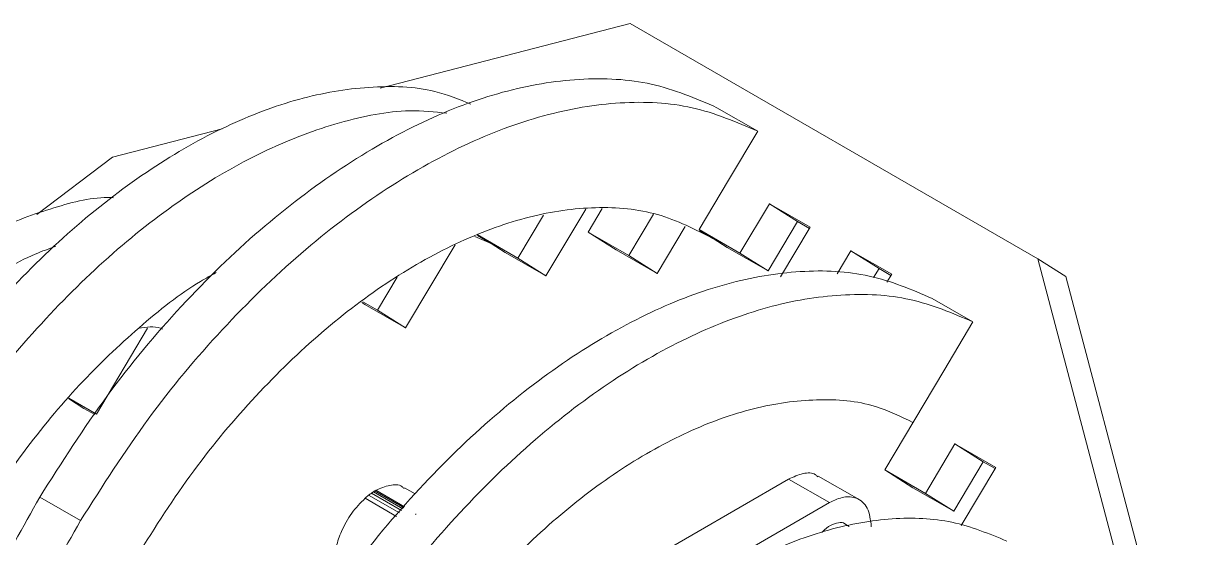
# Model space of a CAD drawing. Header units: inches. Extents: x 0 to 44.3, y 0 to 33.7.
# Drawn here: x 21.666 to 22.942, y 23.032 to 23.589 of the extents above; entities that cross this region are included whole.
import ezdxf

# ---------------------------------------------------------------- set-up
doc = ezdxf.new("R2010")
doc.units = ezdxf.units.IN
doc.header["$MEASUREMENT"] = 0

msp = doc.modelspace()

# ---------------------------------------------------------------- linework, layer by layer
at = {"color": 7, "linetype": 'Continuous', "lineweight": 15}
for p, q in [((22.0528, 23.5194), (22.3239, 23.5894)), ((22.3239, 23.5894), (22.7658, 23.3343)), ((22.418, 23.4981), (22.4622, 23.4726)), ((21.7625, 23.4445), (21.8817, 23.4752)), ((22.4622, 23.4726), (22.4306, 23.4196)), ((21.6806, 23.3825), (21.7625, 23.4445)), ((22.3986, 23.3659), (22.4306, 23.4196)), ((22.2758, 23.3882), (22.2326, 23.3157)), ((22.2783, 23.3632), (22.2936, 23.3889)), ((22.4748, 23.394), (22.4428, 23.3403)), ((22.519, 23.3685), (22.4748, 23.394)), ((22.5053, 23.3747), (22.4748, 23.394)), ((22.2299, 23.3817), (22.2021, 23.335)), ((22.3493, 23.3827), (22.3225, 23.3377)), ((22.5053, 23.3747), (22.4734, 23.3211)), ((22.5182, 23.3673), (22.5053, 23.3747)), ((22.3225, 23.3377), (22.2783, 23.3632)), ((22.3088, 23.3439), (22.2783, 23.3632)), ((22.3834, 23.3694), (22.353, 23.3184)), ((22.4428, 23.3403), (22.3986, 23.3659)), ((22.4292, 23.3466), (22.3986, 23.3659)), ((22.399, 23.3648), (22.4135, 23.3564)), ((22.487, 23.3148), (22.519, 23.3685)), ((22.134, 23.3496), (22.0803, 23.2594)), ((22.1732, 23.3509), (22.1556, 23.3585)), ((22.2021, 23.335), (22.1579, 23.3605)), ((22.1884, 23.3412), (22.1579, 23.3605)), ((22.1585, 23.3594), (22.1732, 23.3509)), ((22.2326, 23.3157), (22.1884, 23.3412)), ((22.353, 23.3184), (22.3088, 23.3439)), ((22.353, 23.3184), (22.3225, 23.3377)), ((22.4734, 23.3211), (22.4292, 23.3466)), ((22.4734, 23.3211), (22.4428, 23.3403)), ((22.5632, 23.343), (22.5482, 23.3179)), ((22.6074, 23.3175), (22.5632, 23.343)), ((22.5937, 23.3237), (22.5632, 23.343)), ((22.2326, 23.3157), (22.2021, 23.335)), ((22.5937, 23.3237), (22.5878, 23.3139)), ((22.6066, 23.3163), (22.5937, 23.3237)), ((22.7658, 23.3343), (22.9116, 22.7811)), ((22.7963, 23.315), (22.7658, 23.3343)), ((22.0711, 23.3145), (22.0498, 23.2786)), ((22.6022, 23.3088), (22.6074, 23.3175)), ((22.7963, 23.315), (22.9421, 22.7619)), ((22.0361, 23.2849), (22.0328, 23.287)), ((22.0498, 23.2786), (22.0339, 23.2878)), ((22.0803, 23.2594), (22.0361, 23.2849)), ((22.6512, 23.2914), (22.6954, 23.2659)), ((22.0803, 23.2594), (22.0498, 23.2786)), ((22.6954, 23.2659), (22.6638, 23.2128)), ((21.8006, 23.2591), (21.7452, 23.1659)), ((22.5999, 23.1054), (22.6638, 23.2128)), ((21.7315, 23.1721), (21.7148, 23.1827)), ((21.7452, 23.1659), (21.7152, 23.1832)), ((21.7434, 23.1653), (21.7315, 23.1721)), ((22.676, 23.1336), (22.6441, 23.0799)), ((22.7202, 23.1081), (22.676, 23.1336)), ((22.7066, 23.1143), (22.676, 23.1336)), ((22.7066, 23.1143), (22.6746, 23.0606)), ((22.6828, 23.0451), (22.7202, 23.1081)), ((22.7195, 23.1068), (22.7066, 23.1143)), ((22.4956, 23.0955), (22.2619, 22.9603)), ((22.5398, 23.07), (22.4956, 23.0955)), ((22.572, 23.0732), (22.5278, 23.0987)), ((22.6441, 23.0799), (22.5999, 23.1054)), ((22.6304, 23.0861), (22.5999, 23.1054)), ((22.0775, 23.0632), (22.0455, 23.0817)), ((22.0472, 23.0827), (22.0469, 23.0825)), ((22.0483, 23.0834), (22.0471, 23.0827)), ((22.0786, 23.0646), (22.0471, 23.0827)), ((22.0794, 23.0655), (22.0483, 23.0834)), ((22.0908, 23.0793), (22.0793, 23.0859)), ((22.6746, 23.0606), (22.6304, 23.0861)), ((21.6838, 23.0759), (21.728, 23.0504)), ((22.076, 23.0615), (22.0435, 23.0802)), ((22.5398, 23.07), (22.3061, 22.9348)), ((22.6746, 23.0606), (22.6441, 23.0799)), ((22.5614, 23.0441), (22.5567, 23.0468))]:
    msp.add_line(p, q, dxfattribs=at)
at = {"color": 8, "linetype": 'Continuous', "lineweight": 15}
for p, q in [((22.0784, 23.0643), (22.0469, 23.0825)), ((22.0706, 23.055), (22.0365, 23.0747)), ((22.0737, 23.0587), (22.0403, 23.0779))]:
    msp.add_line(p, q, dxfattribs=at)
at = {"color": 7, "linetype": 'Continuous', "lineweight": 15}
for points, knots in [([(21.6838, 23.0759), (21.7076, 23.1133), (21.7545, 23.1871), (21.8361, 23.2844), (21.9217, 23.3676), (22.0104, 23.4349), (22.0993, 23.4853), (22.1865, 23.518), (22.27, 23.5318), (22.3493, 23.5277), (22.3949, 23.5081), (22.418, 23.4981)], [0, 0, 0, 0, 0.1160027, 0.2288802, 0.3398983, 0.4499487, 0.5596772, 0.6676721, 0.7764755, 0.8868786, 1, 1, 1, 1]), ([(21.5056, 23.1054), (21.5273, 23.1396), (21.5702, 23.2071), (21.6449, 23.2961), (21.7232, 23.3722), (21.8042, 23.4338), (21.8855, 23.48), (21.9653, 23.5101), (22.0416, 23.5227), (22.1049, 23.5208), (22.1385, 23.5071), (22.1513, 23.5019)], [0, 0, 0, 0, 0.121494, 0.239719, 0.355998, 0.471262, 0.586185, 0.699286, 0.813221, 0.92881, 1, 1, 1, 1]), ([(21.728, 23.0504), (21.7518, 23.0878), (21.7987, 23.1616), (21.8803, 23.2589), (21.9659, 23.3421), (22.0546, 23.4094), (22.1435, 23.4598), (22.2307, 23.4924), (22.3142, 23.5063), (22.3935, 23.5022), (22.4391, 23.4825), (22.4622, 23.4726)], [0, 0, 0, 0, 0.116003, 0.22888, 0.339898, 0.449949, 0.559677, 0.667672, 0.776476, 0.886879, 1, 1, 1, 1]), ([(21.5498, 23.0799), (21.5715, 23.1141), (21.6144, 23.1816), (21.6891, 23.2706), (21.7674, 23.3467), (21.8484, 23.4083), (21.9298, 23.4546), (22.0093, 23.484), (22.0754, 23.4973), (22.1118, 23.4935), (22.1251, 23.4922)], [0, 0, 0, 0, 0.1383, 0.272879, 0.405242, 0.53645, 0.66727, 0.796016, 0.925711, 1, 1, 1, 1]), ([(21.3259, 23.0615), (21.3436, 23.0893), (21.3785, 23.1442), (21.4391, 23.2166), (21.5027, 23.2787), (21.5686, 23.329), (21.6347, 23.3672), (21.6992, 23.3908), (21.7428, 23.4017), (21.7629, 23.4006), (21.7639, 23.4005)], [0, 0, 0, 0, 0.148307, 0.292638, 0.434591, 0.575295, 0.715568, 0.853595, 0.992603, 1, 1, 1, 1]), ([(22.4139, 23.3562), (22.3944, 23.3662), (22.3559, 23.3859), (22.2876, 23.3925), (22.2153, 23.3824), (22.14, 23.3554), (22.064, 23.313), (21.989, 23.2564), (21.917, 23.1868), (21.8484, 23.1052), (21.809, 23.0433), (21.7891, 23.0119)], [0, 0, 0, 0, 0.115809, 0.228455, 0.339251, 0.449113, 0.558705, 0.666644, 0.775523, 0.886222, 1, 1, 1, 1]), ([(21.3701, 23.0359), (21.3878, 23.0638), (21.4227, 23.1187), (21.4833, 23.1911), (21.5469, 23.2533), (21.6127, 23.3029), (21.6647, 23.3347), (21.6937, 23.3452), (21.7011, 23.3479)], [0, 0, 0, 0, 0.194381, 0.383549, 0.569601, 0.754017, 0.937868, 1, 1, 1, 1]), ([(21.8751, 23.3193), (21.8694, 23.3162), (21.8413, 23.301), (21.7908, 23.2606), (21.726, 23.1989), (21.6643, 23.1252), (21.6288, 23.0695), (21.6108, 23.0413)], [0, 0, 0, 0, 0.058406, 0.288721, 0.521038, 0.757238, 1, 1, 1, 1]), ([(21.9483, 22.8867), (21.971, 22.9225), (22.0159, 22.9932), (22.0941, 23.0863), (22.176, 23.1659), (22.2609, 23.2304), (22.346, 23.2786), (22.4295, 23.31), (22.5094, 23.3233), (22.5854, 23.3195), (22.6291, 23.3008), (22.6512, 23.2914)], [0, 0, 0, 0, 0.116008, 0.228893, 0.339919, 0.449978, 0.559714, 0.667713, 0.776516, 0.886908, 1, 1, 1, 1]), ([(21.9925, 22.8612), (22.0152, 22.897), (22.0601, 22.9677), (22.1383, 23.0608), (22.2202, 23.1404), (22.3051, 23.2049), (22.3902, 23.2531), (22.4737, 23.2845), (22.5536, 23.2978), (22.6296, 23.294), (22.6733, 23.2753), (22.6954, 23.2659)], [0, 0, 0, 0, 0.116008, 0.228893, 0.339919, 0.449978, 0.559714, 0.667713, 0.776516, 0.886908, 1, 1, 1, 1]), ([(21.817, 23.2581), (21.8163, 23.2584), (21.8088, 23.2614), (21.7995, 23.2603), (21.7911, 23.2592)], [0, 0, 0, 0, 0.092735, 1, 1, 1, 1]), ([(22.6304, 23.1567), (22.6172, 23.1633), (22.5858, 23.1789), (22.5271, 23.1838), (22.4585, 23.1745), (22.3869, 23.1488), (22.3147, 23.1086), (22.2435, 23.0549), (22.1751, 22.9888), (22.1099, 22.9113), (22.0725, 22.8525), (22.0535, 22.8226)], [0, 0, 0, 0, 0.084978, 0.201549, 0.316207, 0.429901, 0.543317, 0.655022, 0.767698, 0.882258, 1, 1, 1, 1]), ([(22.5272, 23.0979), (22.5264, 23.0987), (22.5226, 23.1026), (22.5112, 23.1024), (22.5009, 23.0978), (22.4956, 23.0955)], [0, 0, 0, 0, 0.117253, 0.550774, 1, 1, 1, 1]), ([(22.0455, 23.0817), (22.0452, 23.0814), (22.0445, 23.081), (22.0438, 23.0805), (22.0435, 23.0802)], [0, 0, 0, 0, 0.559064, 1, 1, 1, 1]), ([(22.0469, 23.0825), (22.0466, 23.0824), (22.0462, 23.0821), (22.0457, 23.0818), (22.0455, 23.0817)], [0, 0, 0, 0, 0.558983, 1, 1, 1, 1]), ([(22.0788, 23.0852), (22.078, 23.0859), (22.0743, 23.0897), (22.0632, 23.0897), (22.053, 23.0853), (22.0478, 23.0831)], [0, 0, 0, 0, 0.10954, 0.546998, 1, 1, 1, 1]), ([(21.5807, 22.2888), (21.5673, 22.3147), (21.5407, 22.3662), (21.5216, 22.4634), (21.5181, 22.5708), (21.5306, 22.6789), (21.5548, 22.783), (21.5874, 22.8807), (21.6297, 22.9798), (21.6657, 23.0436), (21.6838, 23.0759)], [0, 0, 0, 0, 0.1400747, 0.2784839, 0.4162306, 0.5541101, 0.6631329, 0.7732788, 0.8852543, 1, 1, 1, 1]), ([(22.0365, 23.0747), (22.0315, 23.0695), (22.0214, 23.0592), (22.011, 23.0402), (22.0047, 23.0221), (22.004, 23.0118), (22.0036, 23.0065)], [0, 0, 0, 0, 0.279528, 0.55585, 0.7747, 1, 1, 1, 1]), ([(22.0403, 23.0779), (22.0396, 23.0773), (22.0383, 23.0763), (22.0371, 23.0752), (22.0365, 23.0747)], [0, 0, 0, 0, 0.562935, 1, 1, 1, 1]), ([(22.0435, 23.0802), (22.0429, 23.0798), (22.0418, 23.0791), (22.0408, 23.0783), (22.0403, 23.0779)], [0, 0, 0, 0, 0.558837, 1, 1, 1, 1]), ([(22.5853, 23.0438), (22.5844, 23.0511), (22.5827, 23.0655), (22.5705, 23.0755), (22.5557, 23.0773), (22.5452, 23.0725), (22.5398, 23.07)], [0, 0, 0, 0, 0.283704, 0.557917, 0.775026, 1, 1, 1, 1]), ([(22.0913, 23.0572), (22.0914, 23.0573), (22.0915, 23.0574), (22.0917, 23.0574), (22.0917, 23.0574)], [0, 0, 0, 0, 0.55489, 1, 1, 1, 1]), ([(21.6249, 22.2633), (21.6115, 22.2892), (21.5849, 22.3407), (21.5658, 22.4379), (21.5623, 22.5453), (21.5748, 22.6534), (21.599, 22.7575), (21.6316, 22.8552), (21.6739, 22.9542), (21.7099, 23.0181), (21.728, 23.0504)], [0, 0, 0, 0, 0.1400747, 0.2784839, 0.4162306, 0.5541101, 0.6631329, 0.7732788, 0.8852543, 1, 1, 1, 1]), ([(22.1229, 22.6752), (22.1426, 22.7062), (22.1815, 22.7674), (22.2491, 22.8481), (22.3201, 22.9172), (22.3935, 22.9733), (22.4672, 23.0153), (22.5396, 23.0428), (22.6089, 23.0548), (22.6748, 23.0519), (22.7128, 23.0362), (22.7321, 23.0282)], [0, 0, 0, 0, 0.116035, 0.228956, 0.340017, 0.450107, 0.559865, 0.667873, 0.776664, 0.887009, 1, 1, 1, 1]), ([(22.5567, 23.0468), (22.5567, 23.0468), (22.5551, 23.0486), (22.5496, 23.0486), (22.5412, 23.0458), (22.5347, 23.0413), (22.5321, 23.0377), (22.5319, 23.0375)], [0, 0, 0, 0, 0.000671, 0.318328, 0.647371, 0.976414, 1, 1, 1, 1])]:
    msp.add_open_spline(points, degree=3, knots=knots, dxfattribs=at)

doc.saveas('drawing.dxf')
